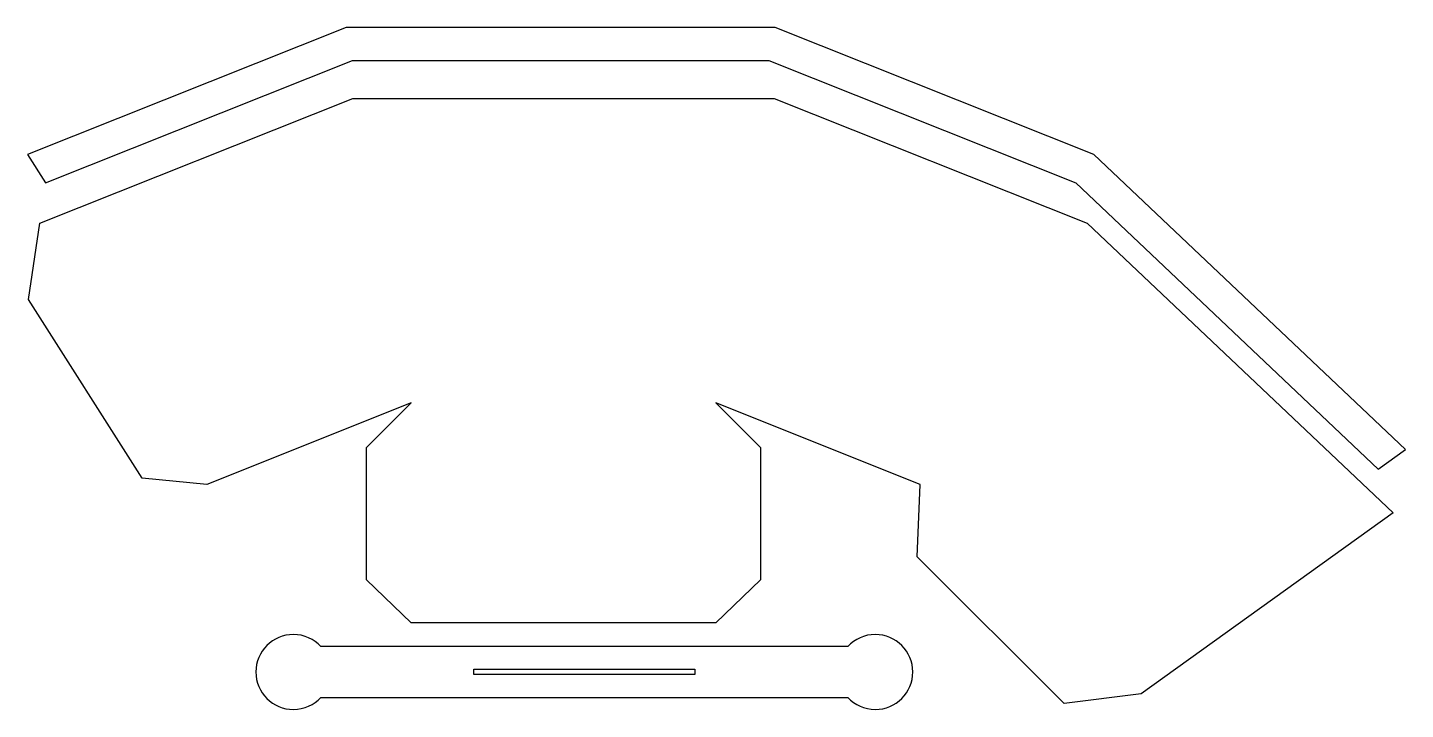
# Model space of a CAD drawing. Header units: centimetres. Extents: x -10.8 to 10.8, y -5.3 to 5.4.
import ezdxf

# ---------------------------------------------------------------- set-up
doc = ezdxf.new("R2010")
doc.units = ezdxf.units.CM
doc.header["$MEASUREMENT"] = 0
doc.layers.add('Layer 1', color=7, linetype='Continuous')

msp = doc.modelspace()

# ---------------------------------------------------------------- linework, layer by layer
at = {"layer": 'Layer 1', "color": 254}
for points, knots in [([(-10.48134, 2.93415), (-10.48134, 2.93415), (-10.76322, 3.37508), (-10.76322, 3.37508), (-10.76322, 3.37508), (-10.76322, 3.37508), (-5.78543, 5.35869), (-5.78543, 5.35869), (-5.78543, 5.35869), (-5.78543, 5.35869), (0.91882, 5.35869), (0.91882, 5.35869), (0.91882, 5.35869), (0.91882, 5.35869), (5.89666, 3.37508), (5.89666, 3.37508), (5.89666, 3.37508), (5.89666, 3.37508), (10.76325, -1.23618), (10.76325, -1.23618), (10.76325, -1.23618), (10.76325, -1.23618), (10.33825, -1.54127), (10.33825, -1.54127), (10.33825, -1.54127), (10.33825, -1.54127), (5.6147, 2.93415), (5.6147, 2.93415), (5.6147, 2.93415), (5.6147, 2.93415), (0.82016, 4.84489), (0.82016, 4.84489), (0.82016, 4.84489), (0.82016, 4.84489), (-5.68685, 4.84489), (-5.68685, 4.84489), (-5.68685, 4.84489), (-5.68685, 4.84489), (-10.48134, 2.93415), (-10.48134, 2.93415)], [0, 0, 0, 0, 0.09090909, 0.09090909, 0.09090909, 0.09090909, 0.18181818, 0.18181818, 0.18181818, 0.18181818, 0.27272727, 0.27272727, 0.27272727, 0.27272727, 0.36363636, 0.36363636, 0.36363636, 0.36363636, 0.45454545, 0.45454545, 0.45454545, 0.45454545, 0.54545455, 0.54545455, 0.54545455, 0.54545455, 0.63636364, 0.63636364, 0.63636364, 0.63636364, 0.72727273, 0.72727273, 0.72727273, 0.72727273, 0.81818182, 0.81818182, 0.81818182, 0.81818182, 1, 1, 1, 1]), ([(0.90244, 4.25072), (0.90244, 4.25072), (-5.68211, 4.25072), (-5.68211, 4.25072), (-5.68211, 4.25072), (-5.68211, 4.25072), (-10.57098, 2.30251), (-10.57098, 2.30251), (-10.57098, 2.30251), (-10.57098, 2.30251), (-10.74592, 1.10937), (-10.74592, 1.10937), (-10.74592, 1.10937), (-10.74592, 1.10937), (-8.97432, -1.68495), (-8.97432, -1.68495), (-8.97432, -1.68495), (-8.97432, -1.68495), (-7.96118, -1.77967), (-7.96118, -1.77967), (-7.96118, -1.77967), (-7.96118, -1.77967), (-4.76893, -0.50745), (-4.76893, -0.50745), (-4.76893, -0.50745), (-4.76893, -0.50745), (-5.46582, -1.20436), (-5.46582, -1.20436), (-5.46582, -1.20436), (-5.46582, -1.20436), (-5.46582, -3.27099), (-5.46582, -3.27099), (-5.46582, -3.27099), (-5.46582, -3.27099), (-4.76893, -3.94388), (-4.76893, -3.94388), (-4.76893, -3.94388), (-4.76893, -3.94388), (-0.01082, -3.94388), (-0.01082, -3.94388), (-0.01082, -3.94388), (-0.01082, -3.94388), (0.68615, -3.27099), (0.68615, -3.27099), (0.68615, -3.27099), (0.68615, -3.27099), (0.68615, -1.20436), (0.68615, -1.20436), (0.68615, -1.20436), (0.68615, -1.20436), (-0.01082, -0.50745), (-0.01082, -0.50745), (-0.01082, -0.50745), (-0.01082, -0.50745), (3.18146, -1.77967), (3.18146, -1.77967), (3.18146, -1.77967), (3.18146, -1.77967), (3.13727, -2.91053), (3.13727, -2.91053), (3.13727, -2.91053), (3.13727, -2.91053), (5.43221, -5.2055), (5.43221, -5.2055), (5.43221, -5.2055), (5.43221, -5.2055), (6.63546, -5.0522), (6.63546, -5.0522), (6.63546, -5.0522), (6.63546, -5.0522), (10.571, -2.22639), (10.571, -2.22639), (10.571, -2.22639), (10.571, -2.22639), (5.79123, 2.30251), (5.79123, 2.30251), (5.79123, 2.30251), (5.79123, 2.30251), (0.90244, 4.25072), (0.90244, 4.25072)], [0, 0, 0, 0, 0.04761905, 0.04761905, 0.04761905, 0.04761905, 0.0952381, 0.0952381, 0.0952381, 0.0952381, 0.14285714, 0.14285714, 0.14285714, 0.14285714, 0.19047619, 0.19047619, 0.19047619, 0.19047619, 0.23809524, 0.23809524, 0.23809524, 0.23809524, 0.28571429, 0.28571429, 0.28571429, 0.28571429, 0.33333333, 0.33333333, 0.33333333, 0.33333333, 0.38095238, 0.38095238, 0.38095238, 0.38095238, 0.42857143, 0.42857143, 0.42857143, 0.42857143, 0.47619048, 0.47619048, 0.47619048, 0.47619048, 0.52380952, 0.52380952, 0.52380952, 0.52380952, 0.57142857, 0.57142857, 0.57142857, 0.57142857, 0.61904762, 0.61904762, 0.61904762, 0.61904762, 0.66666667, 0.66666667, 0.66666667, 0.66666667, 0.71428571, 0.71428571, 0.71428571, 0.71428571, 0.76190476, 0.76190476, 0.76190476, 0.76190476, 0.80952381, 0.80952381, 0.80952381, 0.80952381, 0.85714286, 0.85714286, 0.85714286, 0.85714286, 0.9047619, 0.9047619, 0.9047619, 0.9047619, 1, 1, 1, 1]), ([(3.06697, -4.71181), (3.06697, -5.03532), (2.80471, -5.29757), (2.48121, -5.29757), (2.48121, -5.29757), (2.31148, -5.29757), (2.15874, -5.22534), (2.05174, -5.10998), (2.05174, -5.10998), (2.05174, -5.10998), (-6.18083, -5.10998), (-6.18083, -5.10998), (-6.18083, -5.10998), (-6.2878, -5.22531), (-6.44057, -5.29757), (-6.6103, -5.29757), (-6.6103, -5.29757), (-6.93381, -5.29757), (-7.19606, -5.03531), (-7.19606, -4.71181), (-7.19606, -4.71181), (-7.19606, -4.38831), (-6.9338, -4.12605), (-6.6103, -4.12605), (-6.6103, -4.12605), (-6.4406, -4.12605), (-6.28783, -4.19828), (-6.18085, -4.31361), (-6.18085, -4.31361), (-6.18085, -4.31361), (2.05179, -4.31361), (2.05179, -4.31361), (2.05179, -4.31361), (2.15876, -4.1983), (2.31151, -4.12605), (2.48121, -4.12605), (2.48121, -4.12605), (2.80472, -4.12607), (3.06697, -4.38833), (3.06697, -4.71181)], [0, 0, 0, 0, 0.09090909, 0.09090909, 0.09090909, 0.09090909, 0.18181818, 0.18181818, 0.18181818, 0.18181818, 0.27272727, 0.27272727, 0.27272727, 0.27272727, 0.36363636, 0.36363636, 0.36363636, 0.36363636, 0.45454545, 0.45454545, 0.45454545, 0.45454545, 0.54545455, 0.54545455, 0.54545455, 0.54545455, 0.63636364, 0.63636364, 0.63636364, 0.63636364, 0.72727273, 0.72727273, 0.72727273, 0.72727273, 0.81818182, 0.81818182, 0.81818182, 0.81818182, 1, 1, 1, 1]), ([(-0.3407, -4.67024), (-0.3407, -4.67024), (-3.79299, -4.67024), (-3.79299, -4.67024), (-3.79299, -4.67024), (-3.79299, -4.67024), (-3.79299, -4.75337), (-3.79299, -4.75337), (-3.79299, -4.75337), (-3.79299, -4.75337), (-0.3407, -4.75337), (-0.3407, -4.75337), (-0.3407, -4.75337), (-0.3407, -4.75337), (-0.3407, -4.67024), (-0.3407, -4.67024)], [0, 0, 0, 0, 0.2, 0.2, 0.2, 0.2, 0.4, 0.4, 0.4, 0.4, 0.6, 0.6, 0.6, 0.6, 1, 1, 1, 1])]:
    msp.add_open_spline(points, degree=3, knots=knots, dxfattribs=at)

doc.saveas('drawing.dxf')
